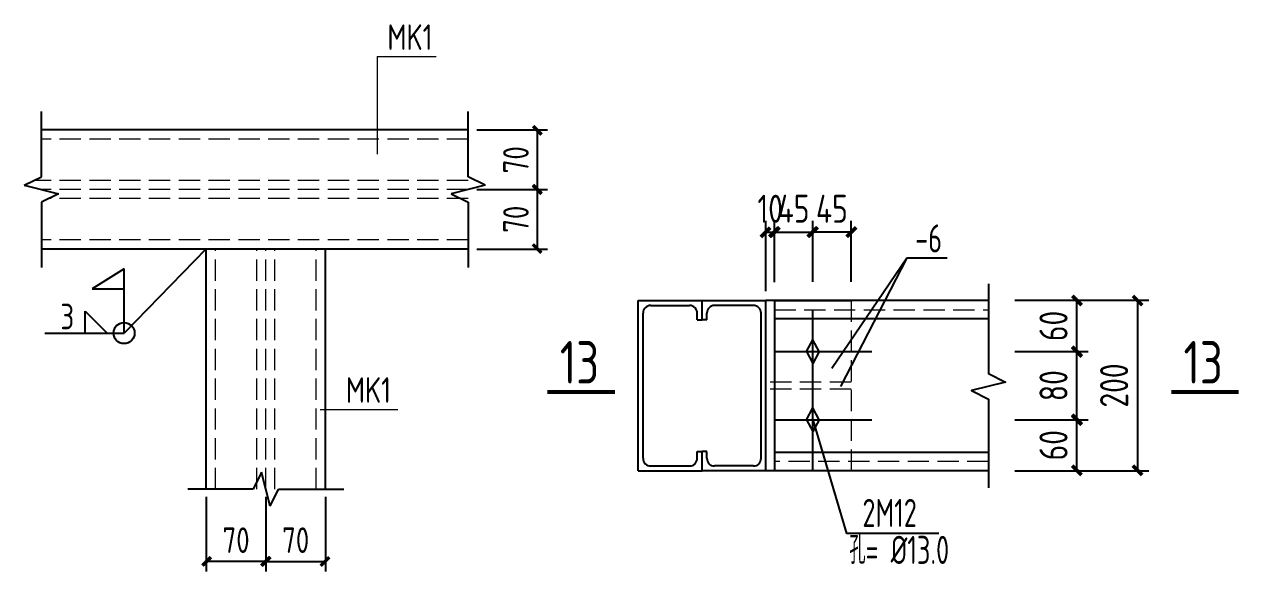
# Model space of a CAD drawing. Header units: millimetres. Extents: x 865974 to 875117, y 41124 to 44891.
# Drawn here: x 869996.5 to 870139.4, y 41358.7 to 41423 of the extents above; entities that cross this region are included whole.
import ezdxf

# ---------------------------------------------------------------- set-up
doc = ezdxf.new("R2010")
doc.units = ezdxf.units.MM
doc.header["$LTSCALE"] = 1000
doc.header["$MEASUREMENT"] = 0
doc.linetypes.add('DASH', pattern=[0.35, 0.25, -0.1])
doc.linetypes.add('DOTE', pattern=[2.42, 2, -0.2, 0.02, -0.2])
for name, color, linetype, lineweight in [('1', 4, 'Continuous', 70), ('D3', 62, 'Continuous', 9), ('LZ', 64, 'Continuous', 9), ('数字', 3, 'Continuous', 9)]:
    doc.layers.add(name, color=color, linetype=linetype, lineweight=lineweight)
for name, color, linetype in [('AXIS', 3, 'Continuous'), ('D1', 112, 'Continuous'), ('D2', 6, 'Continuous'), ('DIM', 7, 'Continuous'), ('DOTE', 1, 'DOTE'), ('DRAWING0', 112, 'Continuous'), ('M_Thin', 7, 'Continuous'), ('PUB_DIM', 3, 'Continuous'), ('THIN', 7, 'Continuous'), ('标注', 7, 'Continuous'), ('桩', 6, 'Continuous')]:
    doc.layers.add(name, color=color, linetype=linetype)
doc.styles.add('GBHZ', font='gbenor.shx', dxfattribs={"width": 0.9, "bigfont": 'gbcbig.shx'})
doc.dimstyles.new('Y10', dxfattribs={"dimscale": 0, "dimtxt": 3, "dimasz": 0.01, "dimexe": 1.2, "dimexo": 1, "dimgap": 1, "dimtad": 1, "dimdec": 0, "dimlfac": 10, "dimzin": 0, "dimdsep": 46, "dimtxsty": 'GBHZ', "dimblk1": 'DX', "dimblk2": 'DX', "dimsah": 1, "dimcen": 0.09, "dimdle": 1, "dimadec": 0, "dimazin": 0, "dimtfac": 1, "dimtdec": 0, "dimtix": 1, "dimtmove": 2, "dimatfit": 3, "dimldrblk": 'DX', "dimfxl": 0, "dimtolj": 1, "dimtzin": 0, "dimarcsym": 0})
doc.dimstyles.new('Y10(110)', dxfattribs={"dimscale": 1.1, "dimtxt": 3, "dimasz": 0.01, "dimexe": 1.2, "dimexo": 1, "dimgap": 1, "dimtad": 1, "dimdec": 0, "dimlfac": 10, "dimzin": 0, "dimdsep": 46, "dimtxsty": 'GBHZ', "dimblk1": 'DX', "dimblk2": 'DX', "dimsah": 1, "dimcen": 0.09, "dimdle": 1, "dimadec": 0, "dimazin": 0, "dimtfac": 1, "dimtdec": 0, "dimtix": 1, "dimtmove": 2, "dimatfit": 3, "dimldrblk": 'DX', "dimfxl": 0, "dimtolj": 1, "dimtzin": 0, "dimarcsym": 0})

# ---------------------------------------------------------------- blocks, each defined once
blk = doc.blocks.new('DX')
at = {"color": 0, "linetype": 'ByBlock', "const_width": 40}
blk.add_lwpolyline([(-54, -51), (46, 49)], dxfattribs=at)
blk = doc.blocks.new('*D588')
at = {"layer": 'Defpoints', "color": 0, "linetype": 'ByBlock', "transparency": 16777216}
for p in [(870111.76, 41390.56), (870111.76, 41370.52), (870127.26, 41370.52)]:
    blk.add_point(p, dxfattribs=at)
at = {"layer": 'DIM', "color": 0, "linetype": 'ByBlock', "lineweight": -2, "transparency": 16777216}
for p, q in [((870112.86, 41390.56), (870128.58, 41390.56)), ((870127.26, 41390.55), (870127.26, 41370.53)), ((870112.86, 41370.52), (870128.58, 41370.52))]:
    blk.add_line(p, q, dxfattribs=at)
at = {"layer": 'DIM', "color": 0, "linetype": 'ByBlock', "lineweight": -2, "transparency": 16777216, "xscale": 0.011, "yscale": 0.011, "zscale": 0.011}
for p, rotation in [((870127.26, 41390.56), 90), ((870127.26, 41370.52), 270)]:
    blk.add_blockref('DX', p, dxfattribs=dict(at, rotation=rotation))
at = {"layer": 'DIM', "color": 0, "linetype": 'ByBlock', "transparency": 16777216, "insert": (870124.51, 41380.54), "char_height": 3.3, "attachment_point": 5, "rotation": 90, "style": 'GBHZ'}
blk.add_mtext('\\A1;200', dxfattribs=at)
blk = doc.blocks.new('*D589')
at = {"layer": 'Defpoints', "color": 0, "linetype": 'ByBlock', "transparency": 16777216}
for p in [(870089.11, 41398.56), (870089.11, 41391.62), (870093.61, 41391.62)]:
    blk.add_point(p, dxfattribs=at)
at = {"layer": 'DIM', "color": 0, "linetype": 'ByBlock', "lineweight": -2, "transparency": 16777216}
for p, q in [((870089.11, 41392.72), (870089.11, 41399.88)), ((870093.61, 41392.72), (870093.61, 41399.88)), ((870089.1, 41398.56), (870089.09, 41398.56)), ((870093.61, 41398.56), (870089.11, 41398.56)), ((870093.62, 41398.56), (870093.63, 41398.56))]:
    blk.add_line(p, q, dxfattribs=at)
at = {"layer": 'DIM', "color": 0, "linetype": 'ByBlock', "lineweight": -2, "transparency": 16777216, "xscale": 0.011, "yscale": 0.011, "zscale": 0.011}
blk.add_blockref('DX', (870089.11, 41398.56), dxfattribs=at)
at = {"layer": 'DIM', "color": 0, "linetype": 'ByBlock', "lineweight": -2, "transparency": 16777216, "xscale": 0.011, "yscale": 0.011, "zscale": 0.011, "rotation": 180}
blk.add_blockref('DX', (870093.61, 41398.56), dxfattribs=at)
at = {"layer": 'DIM', "color": 0, "linetype": 'ByBlock', "transparency": 16777216, "insert": (870091.36, 41401.31), "char_height": 3.3, "attachment_point": 5, "style": 'GBHZ'}
blk.add_mtext('\\A1;45', dxfattribs=at)
blk = doc.blocks.new('*D590')
at = {"layer": 'Defpoints', "color": 0, "linetype": 'ByBlock', "transparency": 16777216}
for p in [(870084.61, 41398.56), (870083.61, 41390.52), (870084.61, 41391.57)]:
    blk.add_point(p, dxfattribs=at)
at = {"layer": 'DIM', "color": 0, "linetype": 'ByBlock', "lineweight": -2, "transparency": 16777216}
for p, q in [((870083.61, 41391.62), (870083.61, 41399.88)), ((870084.61, 41392.67), (870084.61, 41399.88)), ((870083.6, 41398.56), (870083.59, 41398.56)), ((870083.61, 41398.56), (870084.61, 41398.56)), ((870084.62, 41398.56), (870084.63, 41398.56))]:
    blk.add_line(p, q, dxfattribs=at)
at = {"layer": 'DIM', "color": 0, "linetype": 'ByBlock', "lineweight": -2, "transparency": 16777216, "xscale": 0.011, "yscale": 0.011, "zscale": 0.011}
blk.add_blockref('DX', (870083.61, 41398.56), dxfattribs=at)
at = {"layer": 'DIM', "color": 0, "linetype": 'ByBlock', "lineweight": -2, "transparency": 16777216, "xscale": 0.011, "yscale": 0.011, "zscale": 0.011, "rotation": 180}
blk.add_blockref('DX', (870084.61, 41398.56), dxfattribs=at)
at = {"layer": 'DIM', "color": 0, "linetype": 'ByBlock', "transparency": 16777216, "insert": (870084.11, 41401.31), "char_height": 3.3, "attachment_point": 5, "style": 'GBHZ'}
blk.add_mtext('\\A1;10', dxfattribs=at)
blk = doc.blocks.new('*D591')
at = {"layer": 'Defpoints', "color": 0, "linetype": 'ByBlock', "transparency": 16777216}
for p in [(870089.11, 41398.58), (870084.61, 41391.57), (870089.11, 41391.63)]:
    blk.add_point(p, dxfattribs=at)
at = {"layer": 'DIM', "color": 0, "linetype": 'ByBlock', "lineweight": -2, "transparency": 16777216}
for p, q in [((870084.61, 41392.67), (870084.61, 41399.9)), ((870089.11, 41392.73), (870089.11, 41399.9)), ((870084.6, 41398.58), (870084.59, 41398.58)), ((870084.61, 41398.58), (870089.11, 41398.58)), ((870089.12, 41398.58), (870089.13, 41398.58))]:
    blk.add_line(p, q, dxfattribs=at)
at = {"layer": 'DIM', "color": 0, "linetype": 'ByBlock', "lineweight": -2, "transparency": 16777216, "xscale": 0.011, "yscale": 0.011, "zscale": 0.011}
blk.add_blockref('DX', (870084.61, 41398.58), dxfattribs=at)
at = {"layer": 'DIM', "color": 0, "linetype": 'ByBlock', "lineweight": -2, "transparency": 16777216, "xscale": 0.011, "yscale": 0.011, "zscale": 0.011, "rotation": 180}
blk.add_blockref('DX', (870089.11, 41398.58), dxfattribs=at)
at = {"layer": 'DIM', "color": 0, "linetype": 'ByBlock', "transparency": 16777216, "insert": (870086.86, 41401.33), "char_height": 3.3, "attachment_point": 5, "style": 'GBHZ'}
blk.add_mtext('\\A1;45', dxfattribs=at)
blk = doc.blocks.new('*D592')
at = {"layer": 'Defpoints', "color": 0, "linetype": 'ByBlock', "transparency": 16777216}
for p in [(870111.76, 41376.52), (870120.14, 41376.52), (870111.76, 41370.52)]:
    blk.add_point(p, dxfattribs=at)
at = {"layer": 'DIM', "color": 0, "linetype": 'ByBlock', "lineweight": -2, "transparency": 16777216}
for p, q in [((870112.86, 41376.52), (870121.46, 41376.52)), ((870120.14, 41370.53), (870120.14, 41376.51)), ((870112.86, 41370.52), (870121.46, 41370.52))]:
    blk.add_line(p, q, dxfattribs=at)
at = {"layer": 'DIM', "color": 0, "linetype": 'ByBlock', "lineweight": -2, "transparency": 16777216, "xscale": 0.011, "yscale": 0.011, "zscale": 0.011}
for p, rotation in [((870120.14, 41376.52), 90), ((870120.14, 41370.52), 270)]:
    blk.add_blockref('DX', p, dxfattribs=dict(at, rotation=rotation))
at = {"layer": 'DIM', "color": 0, "linetype": 'ByBlock', "transparency": 16777216, "insert": (870117.39, 41373.52), "char_height": 3.3, "attachment_point": 5, "rotation": 90, "style": 'GBHZ'}
blk.add_mtext('\\A1;60', dxfattribs=at)
blk = doc.blocks.new('*D593')
at = {"layer": 'Defpoints', "color": 0, "linetype": 'ByBlock', "transparency": 16777216}
for p in [(870111.76, 41384.52), (870120.14, 41384.52), (870111.76, 41376.52)]:
    blk.add_point(p, dxfattribs=at)
at = {"layer": 'DIM', "color": 0, "linetype": 'ByBlock', "lineweight": -2, "transparency": 16777216}
for p, q in [((870112.86, 41384.52), (870121.46, 41384.52)), ((870120.14, 41376.53), (870120.14, 41384.51)), ((870112.86, 41376.52), (870121.46, 41376.52))]:
    blk.add_line(p, q, dxfattribs=at)
at = {"layer": 'DIM', "color": 0, "linetype": 'ByBlock', "lineweight": -2, "transparency": 16777216, "xscale": 0.011, "yscale": 0.011, "zscale": 0.011}
for p, rotation in [((870120.14, 41384.52), 90), ((870120.14, 41376.52), 270)]:
    blk.add_blockref('DX', p, dxfattribs=dict(at, rotation=rotation))
at = {"layer": 'DIM', "color": 0, "linetype": 'ByBlock', "transparency": 16777216, "insert": (870117.39, 41380.52), "char_height": 3.3, "attachment_point": 5, "rotation": 90, "style": 'GBHZ'}
blk.add_mtext('\\A1;80', dxfattribs=at)
blk = doc.blocks.new('*D594')
at = {"layer": 'Defpoints', "color": 0, "linetype": 'ByBlock', "transparency": 16777216}
for p in [(870111.76, 41390.56), (870120.14, 41390.56), (870111.76, 41384.52)]:
    blk.add_point(p, dxfattribs=at)
at = {"layer": 'DIM', "color": 0, "linetype": 'ByBlock', "lineweight": -2, "transparency": 16777216}
for p, q in [((870112.86, 41390.56), (870121.46, 41390.56)), ((870120.14, 41384.53), (870120.14, 41390.55)), ((870112.86, 41384.52), (870121.46, 41384.52))]:
    blk.add_line(p, q, dxfattribs=at)
at = {"layer": 'DIM', "color": 0, "linetype": 'ByBlock', "lineweight": -2, "transparency": 16777216, "xscale": 0.011, "yscale": 0.011, "zscale": 0.011}
for p, rotation in [((870120.14, 41390.56), 90), ((870120.14, 41384.52), 270)]:
    blk.add_blockref('DX', p, dxfattribs=dict(at, rotation=rotation))
at = {"layer": 'DIM', "color": 0, "linetype": 'ByBlock', "transparency": 16777216, "insert": (870117.39, 41387.54), "char_height": 3.3, "attachment_point": 5, "rotation": 90, "style": 'GBHZ'}
blk.add_mtext('\\A1;60', dxfattribs=at)
blk = doc.blocks.new('*D616')
at = {"layer": 'Defpoints', "color": 0, "linetype": 'ByBlock', "transparency": 16777216}
for p in [(870048.65, 41403.58), (870048.65, 41396.58), (870056.75, 41396.58)]:
    blk.add_point(p, dxfattribs=at)
at = {"layer": 'DIM', "color": 0, "linetype": 'ByBlock', "lineweight": -2, "transparency": 16777216}
for p, q in [((870049.65, 41403.58), (870057.95, 41403.58)), ((870056.75, 41403.57), (870056.75, 41396.59)), ((870049.65, 41396.58), (870057.95, 41396.58))]:
    blk.add_line(p, q, dxfattribs=at)
at = {"layer": 'DIM', "color": 0, "linetype": 'ByBlock', "lineweight": -2, "transparency": 16777216, "xscale": 0.01, "yscale": 0.01, "zscale": 0.01}
for p, rotation in [((870056.75, 41403.58), 90), ((870056.75, 41396.58), 270)]:
    blk.add_blockref('DX', p, dxfattribs=dict(at, rotation=rotation))
at = {"layer": 'DIM', "color": 0, "linetype": 'ByBlock', "transparency": 16777216, "insert": (870054.25, 41400.08), "char_height": 3, "attachment_point": 5, "rotation": 90, "style": 'GBHZ'}
blk.add_mtext('\\A1;70', dxfattribs=at)
blk = doc.blocks.new('*D617')
at = {"layer": 'Defpoints', "color": 0, "linetype": 'ByBlock', "transparency": 16777216}
for p in [(870024.88, 41368.45, -5), (870031.87, 41368.45, -5), (870031.87, 41359.86)]:
    blk.add_point(p, dxfattribs=at)
at = {"layer": 'DIM', "color": 0, "linetype": 'ByBlock', "lineweight": -2, "transparency": 16777216}
for p, q in [((870024.88, 41367.45), (870024.88, 41358.66)), ((870031.87, 41367.45), (870031.87, 41358.66)), ((870024.89, 41359.86), (870031.86, 41359.86))]:
    blk.add_line(p, q, dxfattribs=at)
at = {"layer": 'DIM', "color": 0, "linetype": 'ByBlock', "lineweight": -2, "transparency": 16777216, "xscale": 0.01, "yscale": 0.01, "zscale": 0.01, "rotation": 180}
blk.add_blockref('DX', (870024.88, 41359.86), dxfattribs=at)
at = {"layer": 'DIM', "color": 0, "linetype": 'ByBlock', "lineweight": -2, "transparency": 16777216, "xscale": 0.01, "yscale": 0.01, "zscale": 0.01}
blk.add_blockref('DX', (870031.87, 41359.86), dxfattribs=at)
at = {"layer": 'DIM', "color": 0, "linetype": 'ByBlock', "transparency": 16777216, "insert": (870028.38, 41362.36), "char_height": 3, "attachment_point": 5, "style": 'GBHZ'}
blk.add_mtext('\\A1;70', dxfattribs=at)
blk = doc.blocks.new('*D618')
at = {"layer": 'Defpoints', "color": 0, "linetype": 'ByBlock', "transparency": 16777216}
for p in [(870048.65, 41410.57), (870048.65, 41403.58), (870056.75, 41403.58)]:
    blk.add_point(p, dxfattribs=at)
at = {"layer": 'DIM', "color": 0, "linetype": 'ByBlock', "lineweight": -2, "transparency": 16777216}
for p, q in [((870049.65, 41410.57), (870057.95, 41410.57)), ((870056.75, 41410.56), (870056.75, 41403.59)), ((870049.65, 41403.58), (870057.95, 41403.58))]:
    blk.add_line(p, q, dxfattribs=at)
at = {"layer": 'DIM', "color": 0, "linetype": 'ByBlock', "lineweight": -2, "transparency": 16777216, "xscale": 0.01, "yscale": 0.01, "zscale": 0.01}
for p, rotation in [((870056.75, 41410.57), 90), ((870056.75, 41403.58), 270)]:
    blk.add_blockref('DX', p, dxfattribs=dict(at, rotation=rotation))
at = {"layer": 'DIM', "color": 0, "linetype": 'ByBlock', "transparency": 16777216, "insert": (870054.25, 41407.07), "char_height": 3, "attachment_point": 5, "rotation": 90, "style": 'GBHZ'}
blk.add_mtext('\\A1;70', dxfattribs=at)
blk = doc.blocks.new('*D619')
at = {"layer": 'Defpoints', "color": 0, "linetype": 'ByBlock', "transparency": 16777216}
for p in [(870017.88, 41368.45, -5), (870024.88, 41368.45, -5), (870017.88, 41359.86)]:
    blk.add_point(p, dxfattribs=at)
at = {"layer": 'DIM', "color": 0, "linetype": 'ByBlock', "lineweight": -2, "transparency": 16777216}
for p, q in [((870017.88, 41367.45), (870017.88, 41358.66)), ((870024.88, 41367.45), (870024.88, 41358.66)), ((870024.87, 41359.86), (870017.89, 41359.86))]:
    blk.add_line(p, q, dxfattribs=at)
at = {"layer": 'DIM', "color": 0, "linetype": 'ByBlock', "lineweight": -2, "transparency": 16777216, "xscale": 0.01, "yscale": 0.01, "zscale": 0.01, "rotation": 180}
blk.add_blockref('DX', (870017.88, 41359.86), dxfattribs=at)
at = {"layer": 'DIM', "color": 0, "linetype": 'ByBlock', "lineweight": -2, "transparency": 16777216, "xscale": 0.01, "yscale": 0.01, "zscale": 0.01}
blk.add_blockref('DX', (870024.88, 41359.86), dxfattribs=at)
at = {"layer": 'DIM', "color": 0, "linetype": 'ByBlock', "transparency": 16777216, "insert": (870021.38, 41362.36), "char_height": 3, "attachment_point": 5, "style": 'GBHZ'}
blk.add_mtext('\\A1;70', dxfattribs=at)

msp = doc.modelspace()

# ---------------------------------------------------------------- linework, layer by layer
at = {"layer": '1', "const_width": 0.48}
for points in [[(870057.957, 41379.788), (870065.879, 41379.788)], [(870131.212, 41379.788), (870139.134, 41379.788)]]:
    msp.add_lwpolyline(points, dxfattribs=at)
at = {"layer": 'D1', "color": 251}
for p in [(870089.11, 41376.516), (870103.919, 41363.145)]:
    msp.add_line(p, (870093.096, 41363.145), dxfattribs=at)
at = {"layer": 'D2'}
for p, q in [((870048.653, 41410.574), (869998.51, 41410.574)), ((870048.653, 41396.577), (869998.51, 41396.577)), ((870017.877, 41368.356), (870017.877, 41396.577)), ((870031.874, 41368.356), (870031.874, 41396.577)), ((870068.614, 41390.519), (870076.112, 41390.519)), ((870068.614, 41370.516), (870068.614, 41390.519)), ((870076.112, 41390.519), (870083.61, 41390.519)), ((870076.112, 41388.259), (870076.112, 41390.519)), ((870076.112, 41388.259), (870076.112, 41390.519)), ((870083.61, 41370.516), (870083.61, 41390.519)), ((870084.61, 41390.519), (870093.61, 41390.519)), ((870109.764, 41390.519), (870084.61, 41390.519)), ((870084.61, 41390.519), (870084.61, 41370.519)), ((870069.177, 41371.981), (870069.177, 41389.048)), ((870070.079, 41389.949), (870074.647, 41389.949)), ((870075.548, 41388.259), (870075.548, 41389.048)), ((870076.675, 41388.259), (870076.675, 41389.048)), ((870082.145, 41389.949), (870077.577, 41389.949)), ((870083.047, 41371.981), (870083.047, 41389.048)), ((870075.548, 41388.259), (870076.112, 41388.259)), ((870076.675, 41388.259), (870076.112, 41388.259)), ((870109.764, 41388.378), (870084.61, 41388.378)), ((870075.548, 41371.981), (870075.548, 41372.77)), ((870075.548, 41372.77), (870076.112, 41372.77)), ((870076.675, 41372.77), (870076.112, 41372.77)), ((870076.112, 41370.516), (870076.112, 41372.77)), ((870076.112, 41370.516), (870076.112, 41372.77)), ((870076.675, 41371.981), (870076.675, 41372.77)), ((870109.764, 41372.66), (870084.61, 41372.66)), ((870068.614, 41370.516), (870076.112, 41370.516)), ((870070.079, 41371.08), (870074.647, 41371.08)), ((870083.61, 41370.516), (870076.112, 41370.516)), ((870082.145, 41371.08), (870077.577, 41371.08)), ((870109.764, 41370.519), (870084.61, 41370.519))]:
    msp.add_line(p, q, dxfattribs=at)
for centre, start, end in [((870070.079, 41389.048), 90, 180), ((870074.647, 41389.048), 0, 90), ((870077.577, 41389.048), 90, 180), ((870082.145, 41389.048), 0, 90), ((870070.079, 41371.981), 180, 270), ((870074.647, 41371.981), 270, 0), ((870077.577, 41371.981), 180, 270), ((870082.145, 41371.981), 270, 0)]:
    msp.add_arc(centre, 0.902, start, end, dxfattribs=at)
at = {"layer": 'D3'}
for p, q in [((870037.966, 41419.213), (870044.883, 41419.213)), ((870037.966, 41419.213), (870037.966, 41407.745)), ((870031.241, 41377.722), (870040.362, 41377.722))]:
    msp.add_line(p, q, dxfattribs=at)
at = {"layer": 'DOTE', "linetype": 'DOTE', "ltscale": 0.01}
for p, q in [((870089.11, 41370.519), (870089.11, 41389.449)), ((870084.61, 41384.519), (870096.061, 41384.519)), ((870084.61, 41376.516), (870096.061, 41376.516))]:
    msp.add_line(p, q, dxfattribs=at)
at = {"layer": 'DRAWING0'}
for p, q in [((870017.844, 41396.574), (870008.223, 41386.698, 5)), ((870008.223, 41394.26, 5), (870004.467, 41391.888, 5)), ((870008.223, 41386.698, 5), (870008.223, 41394.26, 5)), ((870004.467, 41391.888, 5), (870008.223, 41391.888, 5)), ((870003.658, 41386.698, 5), (870003.658, 41389.267, 5)), ((870003.658, 41389.267, 5), (870006.227, 41386.698, 5)), ((869998.918, 41386.698, 5), (870008.223, 41386.698, 5))]:
    msp.add_line(p, q, dxfattribs=at)
msp.add_circle((870008.223, 41386.698, 5), 1.238, dxfattribs=at)
msp.add_solid([(870008.223, 41391.888, 5), (870008.223, 41394.26, 5), (870004.467, 41391.888, 5), (870008.223, 41391.888, 5)], dxfattribs=at)
at = {"layer": 'LZ', "linetype": 'DASH', "ltscale": 0.01}
for p, q in [((870048.653, 41409.503), (869998.51, 41409.503)), ((870048.653, 41404.646), (869997.651, 41404.646)), ((870048.653, 41403.575), (869998.51, 41403.575)), ((870048.653, 41402.505), (869999.369, 41402.505)), ((870048.653, 41397.647), (869998.51, 41397.647)), ((870018.948, 41368.356), (870018.948, 41396.577)), ((870023.805, 41368.356), (870023.805, 41396.577)), ((870024.876, 41368.356), (870024.876, 41396.577)), ((870025.946, 41368.356), (870025.946, 41396.577)), ((870030.804, 41368.356), (870030.804, 41396.577))]:
    msp.add_line(p, q, dxfattribs=at)
at = {"layer": 'LZ', "color": 251, "linetype": 'DASH', "ltscale": 0.01}
for p, q in [((870093.61, 41390.519), (870093.61, 41370.519)), ((870084.61, 41389.449), (870109.764, 41389.449)), ((870093.61, 41380.919), (870083.61, 41380.919)), ((870093.61, 41380.119), (870083.61, 41380.119)), ((870109.764, 41371.59), (870084.61, 41371.59))]:
    msp.add_line(p, q, dxfattribs=at)
at = {"layer": 'M_Thin', "color": 7}
msp.add_lwpolyline([(870109.764, 41392.473), (870109.764, 41381.944), (870111.764, 41380.944), (870107.764, 41379.944), (870109.764, 41378.944), (870109.764, 41368.519)], dxfattribs=at)
at = {"layer": 'THIN', "linetype": 'ByBlock'}
for p, q in [((869998.51, 41405.075), (869998.51, 41412.74)), ((870048.653, 41405.075), (870048.653, 41412.74)), ((869996.51, 41404.075), (869998.51, 41405.075)), ((870050.653, 41404.075), (870048.653, 41405.075)), ((869996.51, 41404.075), (870000.51, 41403.075)), ((870050.653, 41404.075), (870046.653, 41403.075)), ((870000.51, 41403.075), (869998.51, 41402.075)), ((869998.51, 41402.075), (869998.51, 41394.411)), ((870046.653, 41403.075), (870048.653, 41402.075)), ((870048.653, 41402.075), (870048.653, 41394.411)), ((870024.376, 41370.356), (870023.376, 41368.356)), ((870025.376, 41366.356), (870024.376, 41370.356)), ((870023.376, 41368.356), (870015.711, 41368.356)), ((870025.376, 41366.356), (870026.376, 41368.356)), ((870026.376, 41368.356), (870034.041, 41368.356))]:
    msp.add_line(p, q, dxfattribs=at)
at = {"layer": '标注'}
for p, q in [((870091.363, 41382.563), (870100.165, 41395.552)), ((870100.165, 41395.552), (870092.382, 41380.404)), ((870100.165, 41395.552), (870104.905, 41395.552)), ((870084.61, 41390.519), (870083.61, 41390.519)), ((870084.61, 41370.519), (870083.61, 41370.519))]:
    msp.add_line(p, q, dxfattribs=at)
at = {"layer": '桩'}
for p, q in [((870088.361, 41384.519), (870089.11, 41385.901)), ((870089.859, 41384.519), (870089.11, 41385.901)), ((870088.361, 41384.519), (870089.11, 41383.138)), ((870089.859, 41384.519), (870089.11, 41383.138)), ((870088.361, 41376.516), (870089.11, 41377.898)), ((870089.859, 41376.516), (870089.11, 41377.898)), ((870088.361, 41376.516), (870089.11, 41375.135)), ((870089.859, 41376.516), (870089.11, 41375.135))]:
    msp.add_line(p, q, dxfattribs=at)

# ---------------------------------------------------------------- texts
at = {"layer": 'AXIS', "style": 'GBHZ', "width": 0.8}
for s, p in [('-6', (870101.137, 41396.176)), ('2M12', (870094.947, 41363.911)), ('孔= %%C13.0', (870093.415, 41359.568))]:
    msp.add_text(s, height=3.3, dxfattribs=at).set_placement(p)
at = {"layer": 'DRAWING0', "style": 'GBHZ', "width": 0.9}
msp.add_text('3', height=3, dxfattribs=at).set_placement((870000.749, 41387.145, 5))
at = {"layer": 'PUB_DIM', "style": 'GBHZ', "width": 0.9}
for p in [(870059.41, 41380.763), (870132.665, 41380.763)]:
    msp.add_text('13', height=5, dxfattribs=at).set_placement(p)
at = {"layer": '数字', "style": 'GBHZ', "width": 0.9}
for p in [(870039.152, 41419.98), (870034.279, 41378.511)]:
    msp.add_text('MK1', height=3, dxfattribs=at).set_placement(p)

# ---------------------------------------------------------------- dimensions: what is measured, and where the dimension line sits
at = {"layer": 'DIM', "linetype": 'ByBlock'}
for base, p1, p2, angle, picture, middle in [((870056.754, 41403.575), (870048.653, 41410.574), (870048.653, 41403.575), 270, '*D618', (870054.254, 41407.075)), ((870056.754, 41396.577), (870048.653, 41403.575), (870048.653, 41396.577), 270, '*D616', (870054.254, 41400.076)), ((870017.877, 41359.857, 5), (870024.876, 41368.455), (870017.877, 41368.455), 180, '*D619', (870021.377, 41362.357, 5))]:
    dim = msp.add_linear_dim(base=base, p1=p1, p2=p2, angle=angle, dimstyle='Y10', override={"dimscale": 1}, dxfattribs=at)
    dim.commit()
    dim.dimension.update_dxf_attribs({"geometry": picture, "text_midpoint": middle})
at = {"layer": 'DIM', "color": 6, "linetype": 'ByBlock'}
for base, p1, p2, picture, middle in [((870084.61, 41398.562), (870083.61, 41390.519), (870084.61, 41391.566), '*D590', (870084.11, 41401.312)), ((870089.11, 41398.576), (870084.61, 41391.566), (870089.11, 41391.629), '*D591', (870086.86, 41401.326))]:
    dim = msp.add_linear_dim(base=base, p1=p1, p2=p2, dimstyle='Y10(110)', override={"dimtxsty": 'GBHZ'}, dxfattribs=at)
    dim.commit()
    dim.dimension.update_dxf_attribs({"geometry": picture, "text_midpoint": middle})
for base, p1, p2, angle, picture, middle in [((870089.11, 41398.562), (870093.61, 41391.615), (870089.11, 41391.615), 180, '*D589', (870091.36, 41401.312)), ((870127.263, 41370.519), (870111.756, 41390.563), (870111.756, 41370.519), 90, '*D588', (870124.513, 41380.541)), ((870120.145, 41390.563), (870111.756, 41384.519), (870111.756, 41390.563), 90, '*D594', (870117.395, 41387.541)), ((870120.145, 41384.519), (870111.756, 41376.516), (870111.756, 41384.519), 90, '*D593', (870117.395, 41380.518)), ((870120.145, 41376.516), (870111.756, 41370.519), (870111.756, 41376.516), 90, '*D592', (870117.395, 41373.518))]:
    dim = msp.add_linear_dim(base=base, p1=p1, p2=p2, angle=angle, dimstyle='Y10(110)', override={"dimtxsty": 'GBHZ'}, dxfattribs=at)
    dim.commit()
    dim.dimension.update_dxf_attribs({"geometry": picture, "text_midpoint": middle})
at = {"layer": 'DIM', "linetype": 'ByBlock'}
dim = msp.add_linear_dim(base=(870031.874, 41359.857, 5), p1=(870024.876, 41368.455), p2=(870031.874, 41368.455), dimstyle='Y10', override={"dimscale": 1}, dxfattribs=at)
dim.commit()
dim.dimension.update_dxf_attribs({"geometry": '*D617', "text_midpoint": (870028.375, 41362.357, 5)})

doc.saveas('drawing.dxf')
